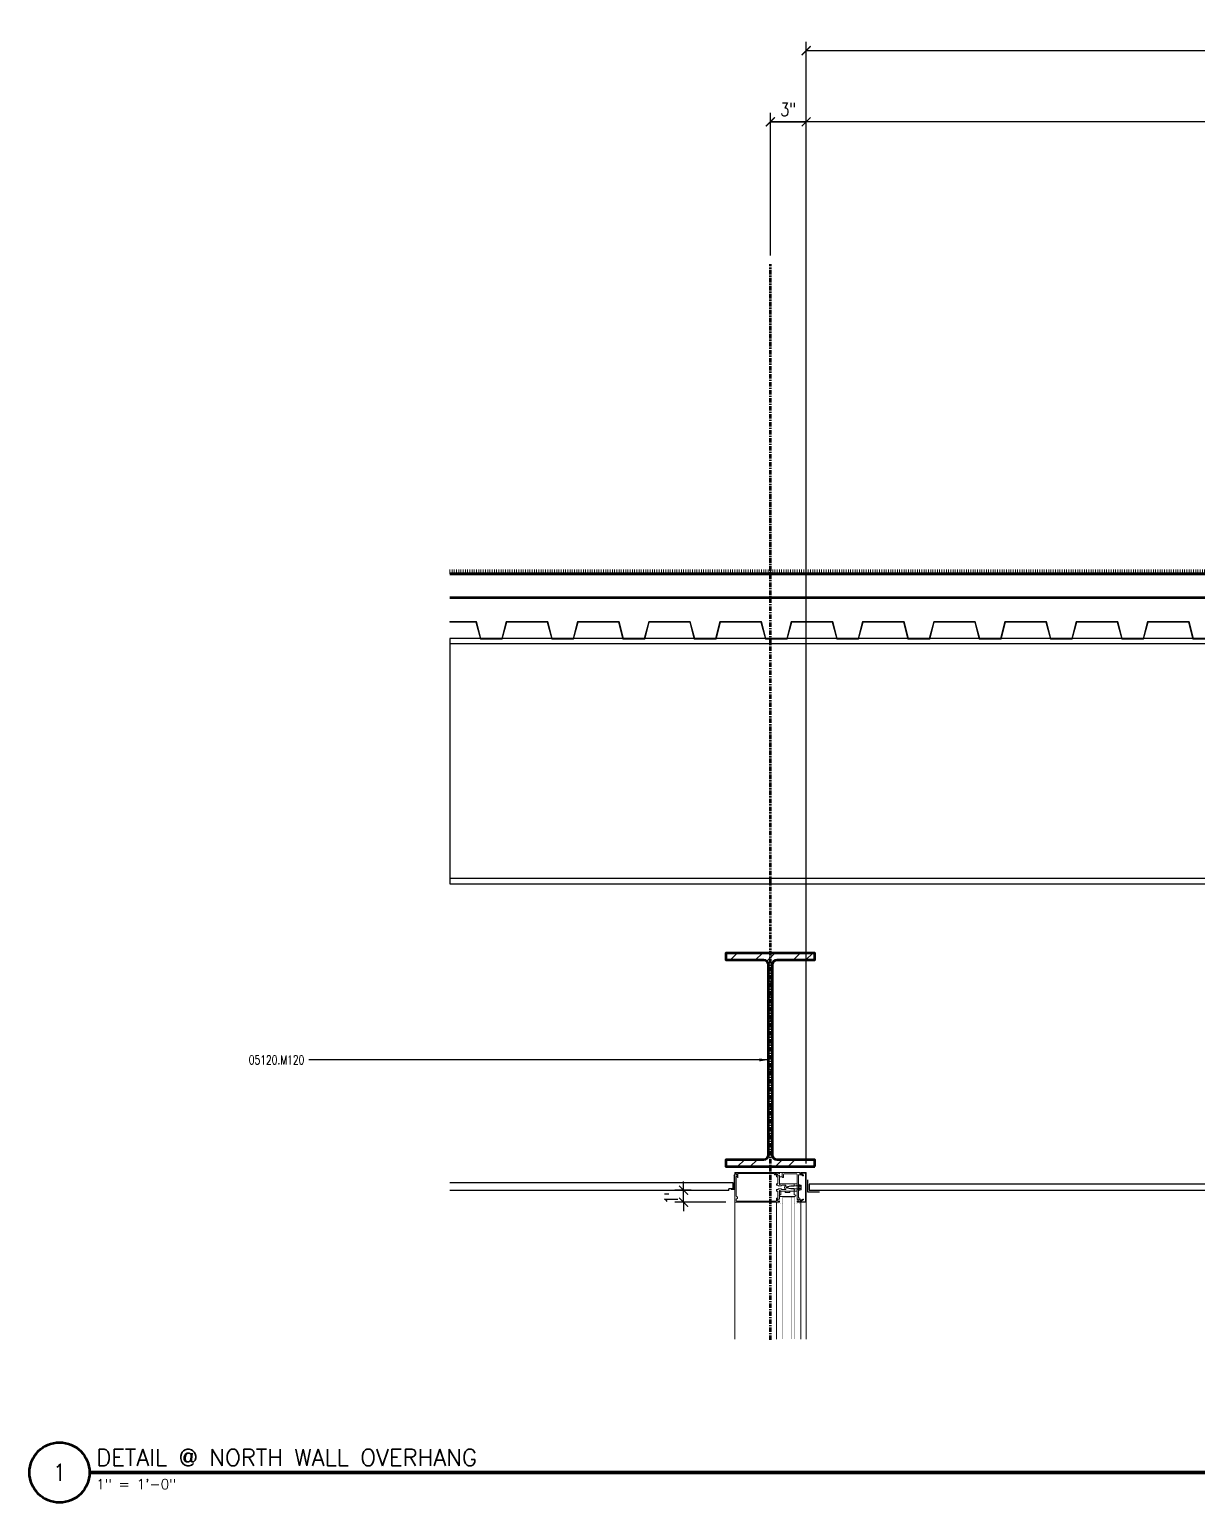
# Model space of a CAD drawing. Header units: inches. Extents: x 4066 to 5785, y 40 to 930.
# Drawn here: x 5588.3 to 5686.6, y 484.5 to 608.6 of the extents above; entities that cross this region are included whole.
import ezdxf
from ezdxf.enums import TextEntityAlignment as Align

# ---------------------------------------------------------------- set-up
doc = ezdxf.new("R2010")
doc.units = ezdxf.units.IN
doc.header["$LTSCALE"] = 0.5
doc.header["$MEASUREMENT"] = 0
doc.linetypes.add('CENTER2', pattern=[1.125, 0.75, -0.125, 0.125, -0.125])
doc.layers.get('0').update_dxf_attribs({"lineweight": 18})
doc.layers.get('Defpoints').update_dxf_attribs({"color": 140, "lineweight": 18})
for name, color, linetype, lineweight in [('A-Anno-Dims', 211, 'Continuous', 18), ('A-Anno-Note', 231, 'Continuous', 25), ('A-Detl-Fine', 90, 'Continuous', 18), ('A-Detl-Medm', 31, 'Continuous', 25), ('A-Detl-Patt', 190, 'Continuous', 18), ('A-Detl-Thin', 150, 'Continuous', 18), ('A-Detl-Wide', 213, 'Continuous', 50), ('G-Anno-Ttlb', 213, 'Continuous', 50)]:
    doc.layers.add(name, color=color, linetype=linetype, lineweight=lineweight)
doc.styles.add('Arch-Dim', font='romans.shx', dxfattribs={"width": 0.75})
doc.styles.add('RomanS', font='romans.shx')
doc.dimstyles.new('Aec-Arch-I-96', dxfattribs={"dimscale": 96, "dimtxt": 0.09375, "dimasz": 0.0625, "dimexe": 0.0625, "dimexo": 0.0625, "dimgap": 0.03125, "dimtad": 1, "dimdec": 4, "dimzin": 3, "dimdsep": 46, "dimlunit": 4, "dimtxsty": 'Arch-Dim', "dimblk": 'ARCHTICK', "dimcen": 0.09375, "dimazin": 2, "dimtfac": 0.75, "dimtdec": 4, "dimtix": 1, "dimtmove": 2, "dimatfit": 2, "dimfxl": 1, "dimtolj": 1, "dimtzin": 0, "dimarcsym": 0})

# ---------------------------------------------------------------- blocks, each defined once
blk = doc.blocks.new('*U61')
at = {"layer": 'A-Detl-Patt'}
h = blk.add_hatch(dxfattribs=at)
h.set_pattern_fill('ANSI32', color=256, scale=6, style=0)
h.set_pattern_definition([(45, (0, -8.995), (-1.591, 1.591), []), (45, (1.0607, -8.995), (-1.591, 1.591), [])])
edge = h.paths.add_edge_path()
edge.add_line((3.7475, -17.99), (3.7475, -17.42))
edge.add_line((3.7475, -17.42), (0.5775, -17.42))
edge.add_arc((0.5775, -17.02), 0.4, 180, 270, ccw=False)
edge.add_line((0.1775, -17.02), (0.1775, -0.97))
edge.add_arc((0.5775, -0.97), 0.4, 90, 180, ccw=False)
edge.add_line((0.5775, -0.57), (3.7475, -0.57))
edge.add_line((3.7475, -0.57), (3.7475, 0))
edge.add_line((3.7475, 0), (-3.7475, 0))
edge.add_line((-3.7475, 0), (-3.7475, -0.57))
edge.add_line((-3.7475, -0.57), (-0.5775, -0.57))
edge.add_arc((-0.5775, -0.97), 0.4, 0, 90, ccw=False)
edge.add_line((-0.1775, -0.97), (-0.1775, -17.02))
edge.add_arc((-0.5775, -17.02), 0.4, -90, 0, ccw=False)
edge.add_line((-0.5775, -17.42), (-3.7475, -17.42))
edge.add_line((-3.7475, -17.42), (-3.7475, -17.99))
edge.add_line((-3.7475, -17.99), (3.7475, -17.99))
at = {"color": 0, "linetype": 'ByBlock'}
blk.add_lwpolyline([(3.7475, -17.99), (3.7475, -17.42), (0.5775, -17.42, -0.41421356), (0.1775, -17.02), (0.1775, -0.97, -0.41421356), (0.5775, -0.57), (3.7475, -0.57), (3.7475, 0), (-3.7475, 0), (-3.7475, -0.57), (-0.5775, -0.57, -0.41421356), (-0.1775, -0.97), (-0.1775, -17.02, -0.41421356), (-0.5775, -17.42), (-3.7475, -17.42), (-3.7475, -17.99)], format="xyb", close=True, dxfattribs=at)
blk = doc.blocks.new('*U62')
at = {"layer": 'A-Detl-Thin'}
blk.add_lwpolyline([(0, 0.06), (0, 0), (0.92, 0), (1.3, 1.44), (4.7, 1.44), (5.08, 0), (6.92, 0), (7.3, 1.44), (10.7, 1.44), (11.08, 0), (12.92, 0), (13.3, 1.44), (16.7, 1.44), (17.08, 0), (18.92, 0), (19.3, 1.44), (22.7, 1.44), (23.08, 0), (24.92, 0), (25.3, 1.44), (28.7, 1.44), (29.08, 0), (30.92, 0), (31.3, 1.44), (34.7, 1.44), (35.08, 0), (36.92, 0), (37.3, 1.44), (40.7, 1.44), (41.08, 0), (42.92, 0), (43.3, 1.44), (46.7, 1.44), (47.08, 0), (48.92, 0), (49.3, 1.44), (52.7, 1.44), (53.08, 0), (54.92, 0), (55.3, 1.44), (58.7, 1.44), (59.08, 0), (60.92, 0), (61.3, 1.44), (64.7, 1.44), (65.08, 0), (66.92, 0), (67.3, 1.44), (70.7, 1.44), (71.08, 0), (72.92, 0), (73.3, 1.44), (76.7, 1.44), (77.08, 0), (78.92, 0), (79.3, 1.44), (82.7, 1.44), (83.08, 0), (84.92, 0), (85.3, 1.44), (88.7, 1.44), (89.08, 0), (90.92, 0), (91.3, 1.44), (94.7, 1.44), (95.08, 0), (96.92, 0), (97.3, 1.44), (100.7, 1.44), (101.08, 0), (102.92, 0), (103.3, 1.44), (106.7, 1.44), (107.08, 0), (108.92, 0), (109.3, 1.44), (112.7, 1.44), (113.08, 0), (114.92, 0), (115.3, 1.44), (118.7, 1.44), (119.08, 0), (120.92, 0), (121.3, 1.44), (124.7, 1.44), (125.08, 0), (126.92, 0), (127.3, 1.44), (130.7, 1.44), (131.08, 0), (132.92, 0), (133.3, 1.44), (135.5, 1.44), (135.5, 1.5), (133.25, 1.5), (132.88, 0.06), (131.12, 0.06), (130.75, 1.5), (127.25, 1.5), (126.88, 0.06), (125.12, 0.06), (124.75, 1.5), (121.25, 1.5), (120.88, 0.06), (119.12, 0.06), (118.75, 1.5), (115.25, 1.5), (114.88, 0.06), (113.12, 0.06), (112.75, 1.5), (109.25, 1.5), (108.88, 0.06), (107.12, 0.06), (106.75, 1.5), (103.25, 1.5), (102.88, 0.06), (101.12, 0.06), (100.75, 1.5), (97.25, 1.5), (96.88, 0.06), (95.12, 0.06), (94.75, 1.5), (91.25, 1.5), (90.88, 0.06), (89.12, 0.06), (88.75, 1.5), (85.25, 1.5), (84.88, 0.06), (83.12, 0.06), (82.75, 1.5), (79.25, 1.5), (78.88, 0.06), (77.12, 0.06), (76.75, 1.5), (73.25, 1.5), (72.88, 0.06), (71.12, 0.06), (70.75, 1.5), (67.25, 1.5), (66.88, 0.06), (65.12, 0.06), (64.75, 1.5), (61.25, 1.5), (60.88, 0.06), (59.12, 0.06), (58.75, 1.5), (55.25, 1.5), (54.88, 0.06), (53.12, 0.06), (52.75, 1.5), (49.25, 1.5), (48.88, 0.06), (47.12, 0.06), (46.75, 1.5), (43.25, 1.5), (42.88, 0.06), (41.12, 0.06), (40.75, 1.5), (37.25, 1.5), (36.88, 0.06), (35.12, 0.06), (34.75, 1.5), (31.25, 1.5), (30.88, 0.06), (29.12, 0.06), (28.75, 1.5), (25.25, 1.5), (24.88, 0.06), (23.12, 0.06), (22.75, 1.5), (19.25, 1.5), (18.88, 0.06), (17.12, 0.06), (16.75, 1.5), (13.25, 1.5), (12.88, 0.06), (11.12, 0.06), (10.75, 1.5), (7.25, 1.5), (6.88, 0.06), (5.12, 0.06), (4.75, 1.5), (1.25, 1.5), (0.88, 0.06), (0, 0.06)], close=True, dxfattribs=at)
at = {"layer": 'A-Detl-Wide'}
blk.add_lwpolyline([(0, 0.06), (0, 5.5), (135.5, 5.5)], dxfattribs=at)
blk = doc.blocks.new('_ArchTick')
at = {"color": 0, "linetype": 'ByBlock', "const_width": 0.15}
blk.add_lwpolyline([(-0.5, -0.5), (0.5, 0.5)], dxfattribs=at)
blk = doc.blocks.new('*D150')
at = {"layer": 'A-Anno-Dims', "color": 0, "lineweight": -2, "transparency": 16777216}
for p, q in [((5643.43, 510.8), (5643.43, 511.55)), ((5644.06, 510.8), (5642.68, 510.8)), ((5643.43, 509.79), (5643.43, 510.8)), ((5646.99, 509.79), (5642.68, 509.79)), ((5643.43, 509.79), (5643.43, 509.04))]:
    blk.add_line(p, q, dxfattribs=at)
at = {"layer": 'Defpoints', "color": 0, "transparency": 16777216}
for p in [(5643.43, 510.8), (5644.81, 510.8), (5647.74, 509.79)]:
    blk.add_point(p, dxfattribs=at)
at = {"layer": 'A-Anno-Dims', "color": 0, "lineweight": -2, "transparency": 16777216, "xscale": 0.75, "yscale": 0.75, "zscale": 0.75}
for p, rotation in [((5643.43, 510.8), 270), ((5643.43, 509.79), 90)]:
    blk.add_blockref('_ArchTick', p, dxfattribs=dict(at, rotation=rotation))
at = {"layer": 'A-Anno-Dims', "color": 0, "transparency": 16777216, "insert": (5642.39, 510.29), "char_height": 1.125, "attachment_point": 5, "rotation": 90, "style": 'Arch-Dim'}
blk.add_mtext('\\A1;1"', dxfattribs=at)
blk = doc.blocks.new('*D152')
at = {"layer": 'A-Anno-Dims', "color": 0, "lineweight": -2, "transparency": 16777216}
for p, q in [((5653.75, 513.04), (5653.75, 601.56)), ((5725.75, 600.81), (5653.75, 600.81)), ((5725.75, 589.56), (5725.75, 601.56))]:
    blk.add_line(p, q, dxfattribs=at)
at = {"layer": 'Defpoints', "color": 0, "transparency": 16777216}
for p in [(5653.75, 600.81), (5725.75, 588.81), (5653.75, 512.29)]:
    blk.add_point(p, dxfattribs=at)
at = {"layer": 'A-Anno-Dims', "color": 0, "lineweight": -2, "transparency": 16777216, "xscale": 0.75, "yscale": 0.75, "zscale": 0.75, "rotation": 180}
blk.add_blockref('_ArchTick', (5653.75, 600.81), dxfattribs=at)
at = {"layer": 'A-Anno-Dims', "color": 0, "lineweight": -2, "transparency": 16777216, "xscale": 0.75, "yscale": 0.75, "zscale": 0.75}
blk.add_blockref('_ArchTick', (5725.75, 600.81), dxfattribs=at)
at = {"layer": 'A-Anno-Dims', "color": 0, "transparency": 16777216, "insert": (5689.75, 601.86), "char_height": 1.125, "attachment_point": 5, "style": 'Arch-Dim'}
blk.add_mtext('\\A1;6\'-0"', dxfattribs=at)
blk = doc.blocks.new('*D153')
at = {"color": 0, "lineweight": -2, "transparency": 16777216}
for p, q in [((5650.74, 589.56), (5650.74, 601.56)), ((5653.75, 600.81), (5650.74, 600.81)), ((5653.75, 513.04), (5653.75, 601.56))]:
    blk.add_line(p, q, dxfattribs=at)
at = {"layer": 'Defpoints', "color": 0, "transparency": 16777216}
for p in [(5650.74, 600.81), (5650.74, 588.81), (5653.75, 512.29)]:
    blk.add_point(p, dxfattribs=at)
at = {"color": 0, "lineweight": -2, "transparency": 16777216, "xscale": 0.75, "yscale": 0.75, "zscale": 0.75, "rotation": 180}
blk.add_blockref('_ArchTick', (5650.74, 600.81), dxfattribs=at)
at = {"color": 0, "lineweight": -2, "transparency": 16777216, "xscale": 0.75, "yscale": 0.75, "zscale": 0.75}
blk.add_blockref('_ArchTick', (5653.75, 600.81), dxfattribs=at)
at = {"color": 0, "transparency": 16777216, "insert": (5652.24, 601.86), "char_height": 1.125, "attachment_point": 5, "style": 'Arch-Dim'}
blk.add_mtext('\\A1;3"', dxfattribs=at)
blk = doc.blocks.new('*D154')
at = {"layer": 'A-Anno-Dims', "color": 0, "lineweight": -2, "transparency": 16777216}
for p, q in [((5650.74, 589.56), (5650.74, 601.56)), ((5650.74, 600.81), (5653.75, 600.81)), ((5653.75, 513.04), (5653.75, 601.56))]:
    blk.add_line(p, q, dxfattribs=at)
at = {"layer": 'Defpoints', "color": 0, "transparency": 16777216}
for p in [(5653.75, 600.81), (5650.74, 588.81), (5653.75, 512.29)]:
    blk.add_point(p, dxfattribs=at)
at = {"layer": 'A-Anno-Dims', "color": 0, "lineweight": -2, "transparency": 16777216, "xscale": 0.75, "yscale": 0.75, "zscale": 0.75, "rotation": 180}
blk.add_blockref('_ArchTick', (5650.74, 600.81), dxfattribs=at)
at = {"layer": 'A-Anno-Dims', "color": 0, "lineweight": -2, "transparency": 16777216, "xscale": 0.75, "yscale": 0.75, "zscale": 0.75}
blk.add_blockref('_ArchTick', (5653.75, 600.81), dxfattribs=at)
at = {"layer": 'A-Anno-Dims', "color": 0, "transparency": 16777216, "insert": (5652.24, 601.86), "char_height": 1.125, "attachment_point": 5, "style": 'Arch-Dim'}
blk.add_mtext('\\A1;3"', dxfattribs=at)
blk = doc.blocks.new('*D155')
at = {"layer": 'A-Anno-Dims', "color": 0, "lineweight": -2, "transparency": 16777216}
for p, q in [((5653.75, 513.04), (5653.75, 607.56)), ((5765.75, 589.56), (5765.75, 607.56)), ((5653.75, 606.81), (5765.75, 606.81))]:
    blk.add_line(p, q, dxfattribs=at)
at = {"layer": 'Defpoints', "color": 0, "transparency": 16777216}
for p in [(5765.75, 606.81), (5765.75, 588.81), (5653.75, 512.29)]:
    blk.add_point(p, dxfattribs=at)
at = {"layer": 'A-Anno-Dims', "color": 0, "lineweight": -2, "transparency": 16777216, "xscale": 0.75, "yscale": 0.75, "zscale": 0.75, "rotation": 180}
blk.add_blockref('_ArchTick', (5653.75, 606.81), dxfattribs=at)
at = {"layer": 'A-Anno-Dims', "color": 0, "lineweight": -2, "transparency": 16777216, "xscale": 0.75, "yscale": 0.75, "zscale": 0.75}
blk.add_blockref('_ArchTick', (5765.75, 606.81), dxfattribs=at)
at = {"layer": 'A-Anno-Dims', "color": 0, "transparency": 16777216, "insert": (5709.75, 607.86), "char_height": 1.125, "attachment_point": 5, "style": 'Arch-Dim'}
blk.add_mtext('\\A1;9\'-4"', dxfattribs=at)
blk = doc.blocks.new('Anno_Title_A1')
at = {"color": 0, "linetype": 'ByBlock', "lineweight": -2}
blk.add_circle((0, 0), 2.25, dxfattribs=at)
blk.add_circle((0, 0), 2.25, dxfattribs=at)
at = {"color": 0, "linetype": 'ByBlock', "lineweight": -2, "style": 'RomanS'}
blk.add_attdef('NUMBER', text='', height=1.25, dxfattribs=at).set_placement((0, 0), align=Align.MIDDLE)
blk = doc.blocks.new('Anno_Title_T1')
at = {"color": 0, "linetype": 'ByBlock', "lineweight": -2, "style": 'RomanS'}
blk.add_attdef('TITLE', (2.75, 0.5), '', height=1.25, dxfattribs=at)
blk.add_attdef('SCALE', text='', height=0.75, dxfattribs=at).set_placement((2.75, -0.5), align=Align.TOP_LEFT)

msp = doc.modelspace()

# ---------------------------------------------------------------- hatches: boundary and pattern name
at = {"layer": 'A-Detl-Thin'}
h = msp.add_hatch(dxfattribs=at)
h.set_pattern_fill('LINE', color=256, scale=1.5, angle=90, style=0)
h.set_pattern_definition([(90, (5593.74519, 562.72432), (-0.1875, 1e-17), [])])
h.paths.add_polyline_path([(5759.24432, 562.72432), (5759.24432, 563.09932), (5623.74456, 563.09932), (5623.74456, 562.72432)], flags=0)

# ---------------------------------------------------------------- linework, layer by layer
at = {"layer": 'A-Detl-Fine'}
for p, q in [((5651.7449, 512.28643), (5651.4949, 512.28643)), ((5651.4949, 511.92643), (5651.7449, 511.92643)), ((5652.99514, 511.34982), (5652.74514, 511.34982)), ((5651.55764, 510.41182), (5651.62014, 510.41182)), ((5652.80764, 510.28682), (5651.55764, 510.28682)), ((5651.62014, 510.41182), (5651.62014, 510.72382)), ((5651.62014, 510.72382), (5651.99514, 510.72382)), ((5651.99514, 510.72382), (5651.99514, 510.59882)), ((5651.99514, 510.59882), (5652.37014, 510.59882)), ((5652.12014, 511.03682), (5652.45514, 511.1622)), ((5652.45514, 510.91143), (5652.12014, 511.03682)), ((5652.37014, 510.59882), (5652.37014, 510.72382)), ((5652.37014, 510.72382), (5652.74514, 510.72382)), ((5653.12014, 511.1622), (5652.45514, 511.1622)), ((5653.12014, 510.91143), (5652.45514, 510.91143)), ((5652.74514, 510.72382), (5652.99514, 510.72382)), ((5652.74514, 510.72382), (5652.74514, 510.41182)), ((5652.74514, 510.41182), (5652.80764, 510.41182)), ((5653.12014, 511.28682), (5653.12014, 510.78682)), ((5653.16014, 511.28682), (5653.12014, 511.28682)), ((5653.16014, 510.78682), (5653.12014, 510.78682)), ((5653.16014, 511.28682), (5653.16014, 510.78682)), ((5653.29982, 511.23973), (5653.16014, 511.23973)), ((5653.29982, 511.13828), (5653.16014, 511.13828)), ((5653.29982, 510.93536), (5653.16014, 510.93536)), ((5653.29982, 510.8339), (5653.16014, 510.8339)), ((5653.30374, 511.22341), (5653.30374, 510.85022)), ((5653.32245, 511.22341), (5653.30374, 511.22341)), ((5653.32245, 510.85022), (5653.30374, 510.85022)), ((5653.33474, 511.189), (5653.33474, 510.88463)), ((5651.26323, 509.72781), (5651.26323, 509.78682)), ((5651.26323, 498.25835), (5651.26323, 509.72781)), ((5653.29537, 509.72781), (5653.29537, 509.78861)), ((5653.29537, 498.25835), (5653.29537, 509.72781))]:
    msp.add_line(p, q, dxfattribs=at)
at = {"layer": 'A-Detl-Fine', "const_width": 0.01111}
for points in [[(5651.54662, 510.25552), (5651.79094, 510.25552)], [(5653.01198, 510.25552), (5652.76767, 510.25552)], [(5651.79094, 509.65303), (5651.26323, 509.72781)], [(5652.76767, 509.65303), (5653.29537, 509.72781)]]:
    msp.add_lwpolyline(points, dxfattribs=at)
at = {"layer": 'A-Detl-Fine'}
for centre, radius, start, end in [((5651.55764, 510.34932), 0.0625, 90, 270), ((5652.80764, 510.34932), 0.0625, 270, 90), ((5653.28043, 511.189), 0.05431, 290.9107, 69.0893), ((5653.16989, 511.03682), 0.16485, 322.0123, 37.9877), ((5653.28043, 510.88463), 0.05431, 290.9107, 69.0893)]:
    msp.add_arc(centre, radius, start, end, dxfattribs=at)
at = {"layer": 'A-Detl-Medm'}
for p, q in [((5720.25009, 556.83409), (5623.74452, 556.83404)), ((5722.25009, 537.07409), (5623.74452, 537.07404)), ((5647.61915, 511.41182), (5623.74448, 511.41182)), ((5647.61915, 510.91482), (5647.61915, 511.41182)), ((5647.24415, 510.78682), (5623.74448, 510.78682)), ((5647.61915, 510.91482), (5647.24415, 510.91482)), ((5647.24415, 510.78682), (5647.24415, 510.91482))]:
    msp.add_line(p, q, dxfattribs=at)
at = {"layer": 'A-Detl-Medm', "linetype": 'Continuous'}
msp.add_line((5651.79069, 510.27544), (5652.76791, 510.27544), dxfattribs=at)
at = {"layer": 'A-Detl-Medm'}
msp.add_lwpolyline([(5720.25009, 536.62409), (5722.25009, 536.62409), (5722.25009, 538.95409), (5717.50009, 538.95409), (5717.50009, 554.95409), (5722.25009, 554.95409), (5722.25009, 555.78409), (5720.75009, 555.78409, -0.414213562), (5720.25009, 556.28409), (5720.25009, 557.28409), (5623.74452, 557.28404), (5623.74452, 536.62404), (5720.25009, 536.62409)], format="xyb", close=True, dxfattribs=at)
for points in [[(5647.6504, 512.09932), (5647.68165, 512.06807), (5647.68165, 510.84932), (5647.43165, 510.84932)], [(5653.87014, 511.67736), (5653.87014, 510.67736), (5654.87014, 510.67736)]]:
    msp.add_lwpolyline(points, dxfattribs=at)
at = {"layer": 'A-Detl-Medm', "linetype": 'Continuous', "const_width": 0.01111}
for points in [[(5651.79069, 510.27544), (5651.79069, 498.25835)], [(5652.03499, 510.27544), (5652.03499, 498.25835)], [(5652.5236, 498.25835), (5652.5236, 510.27544)], [(5652.76791, 498.25835), (5652.76791, 510.27544)], [(5652.03499, 510.03114), (5652.5236, 510.03114)]]:
    msp.add_lwpolyline(points, dxfattribs=at)
at = {"layer": 'A-Detl-Medm'}
msp.add_lwpolyline([(5653.99514, 510.80236), (5759.49415, 510.80236), (5759.49415, 511.30236), (5653.99514, 511.30236)], close=True, dxfattribs=at)
at = {"layer": 'A-Detl-Thin'}
for p, q in [((5647.74415, 509.78682), (5647.74415, 512.25575)), ((5647.76122, 512.26282), (5647.89503, 512.12902)), ((5647.86915, 511.94482), (5647.86915, 510.29182)), ((5647.89503, 512.12902), (5647.95115, 511.97482)), ((5647.95115, 511.97482), (5647.89915, 511.97482)), ((5651.16414, 512.21682), (5651.24514, 512.21682)), ((5651.24514, 512.15682), (5651.16414, 512.15682)), ((5651.24514, 512.21682), (5651.24514, 512.26682)), ((5651.24514, 511.95182), (5651.24514, 512.15682)), ((5651.26514, 512.28682), (5651.47514, 512.28682)), ((5651.37014, 511.93182), (5651.26514, 511.93182)), ((5651.27514, 511.34982), (5651.37014, 511.34982)), ((5651.34514, 512.15082), (5651.34514, 512.06282)), ((5651.37014, 511.34982), (5651.37014, 511.93182)), ((5651.40565, 512.20082), (5651.39514, 512.20082)), ((5651.39514, 512.01282), (5651.40565, 512.01282)), ((5651.49514, 511.67682), (5651.48014, 511.66182)), ((5651.48014, 511.66182), (5651.49514, 511.64682)), ((5651.49514, 512.26682), (5651.49514, 512.18482)), ((5651.49514, 512.02882), (5651.49514, 511.67682)), ((5651.49514, 511.64682), (5651.49514, 511.29982)), ((5651.57114, 511.29982), (5651.57114, 511.33982)), ((5651.58114, 511.34982), (5652.74514, 511.34982)), ((5653.20114, 512.28682), (5651.74514, 512.28682)), ((5651.74514, 512.28682), (5651.74514, 511.91682)), ((5651.77514, 511.88682), (5651.81514, 511.88682)), ((5651.84514, 511.91682), (5651.84514, 512.12682)), ((5651.90514, 512.18682), (5652.93514, 512.18682)), ((5652.74514, 511.34982), (5652.74514, 511.30982)), ((5652.74514, 511.34982), (5652.74514, 511.28732)), ((5652.99514, 512.12682), (5652.99514, 511.26182)), ((5652.99514, 511.34982), (5652.99514, 511.28732)), ((5653.09514, 511.36182), (5653.09514, 512.08682)), ((5653.09514, 512.08682), (5653.36596, 512.08682)), ((5653.12014, 511.33682), (5653.09514, 511.36182)), ((5653.12014, 511.05182), (5653.12014, 511.33682)), ((5653.23114, 512.21682), (5653.23114, 512.25682)), ((5653.24114, 512.20682), (5653.24114, 512.22682)), ((5653.30114, 512.28682), (5653.74514, 512.28682)), ((5653.68514, 512.23682), (5653.32114, 512.23682)), ((5653.32114, 512.23682), (5653.32114, 512.20682)), ((5653.51114, 512.09538), (5653.32851, 512.20082)), ((5653.36596, 512.08682), (5653.47114, 512.0261)), ((5653.68514, 509.83682), (5653.68514, 512.23682)), ((5653.74514, 512.28682), (5653.74514, 509.78682)), ((5647.92915, 510.23182), (5647.96415, 510.23182)), ((5647.96415, 510.10682), (5647.92915, 510.10682)), ((5647.96415, 510.23182), (5647.96415, 510.10682)), ((5651.24514, 511.25482), (5651.24514, 511.31982)), ((5651.24514, 510.75382), (5651.24514, 510.81882)), ((5651.24514, 509.91682), (5651.24514, 510.12182)), ((5651.26514, 510.14182), (5651.37014, 510.14182)), ((5651.37014, 511.22482), (5651.27514, 511.22482)), ((5651.27514, 510.84882), (5651.37014, 510.84882)), ((5651.37014, 510.72382), (5651.27514, 510.72382)), ((5651.37014, 510.14182), (5651.37014, 510.72382)), ((5651.63614, 511.16482), (5651.43014, 511.16482)), ((5651.43014, 510.90882), (5651.63614, 510.90882)), ((5651.49514, 510.42682), (5651.48014, 510.41182)), ((5651.48014, 510.41182), (5651.49514, 510.39682)), ((5651.49514, 510.77382), (5651.49514, 510.42682)), ((5651.49514, 510.39682), (5651.49514, 510.04482)), ((5651.50514, 511.28982), (5651.56114, 511.28982)), ((5651.56114, 510.78382), (5651.50514, 510.78382)), ((5651.57114, 510.73382), (5651.57114, 510.77382)), ((5652.74514, 510.72382), (5651.58114, 510.72382)), ((5652.02376, 511.22482), (5651.69614, 511.22482)), ((5651.69614, 510.84882), (5652.02376, 510.84882)), ((5652.31514, 511.13682), (5652.09703, 511.07838)), ((5652.09703, 510.99527), (5652.31514, 510.93682)), ((5652.74514, 511.13682), (5652.31514, 511.13682)), ((5652.31514, 510.93682), (5652.74514, 510.93682)), ((5652.74514, 511.30982), (5652.76014, 511.29482)), ((5652.76014, 511.29482), (5652.74514, 511.27982)), ((5652.74514, 511.27982), (5652.74514, 511.20682)), ((5652.74514, 511.20682), (5652.76014, 511.19182)), ((5652.76014, 511.19182), (5652.74514, 511.17682)), ((5652.74514, 511.17682), (5652.74514, 511.13682)), ((5652.74514, 510.93682), (5652.74514, 510.89682)), ((5652.74514, 510.89682), (5652.76014, 510.88182)), ((5652.76014, 510.88182), (5652.74514, 510.86682)), ((5652.74514, 510.86682), (5652.74514, 510.79382)), ((5652.74514, 510.79382), (5652.76014, 510.77882)), ((5652.74514, 510.78632), (5652.74514, 510.72382)), ((5652.76014, 510.77882), (5652.74514, 510.76382)), ((5652.74514, 510.76382), (5652.74514, 510.72382)), ((5652.99514, 511.26182), (5652.98014, 511.24682)), ((5652.98014, 511.24682), (5652.99514, 511.23182)), ((5652.99514, 510.84182), (5652.98014, 510.82682)), ((5652.98014, 510.82682), (5652.99514, 510.81182)), ((5652.99514, 511.23182), (5652.99514, 510.84182)), ((5652.99514, 511.16982), (5653.12014, 511.16982)), ((5652.99514, 510.90382), (5653.12014, 510.90382)), ((5652.99514, 510.81182), (5652.99514, 510.04482)), ((5652.99514, 510.78632), (5652.99514, 510.72382)), ((5653.09514, 510.71182), (5653.12014, 510.73682)), ((5653.09514, 510.16082), (5653.09514, 510.71182)), ((5653.17114, 510.16082), (5653.09514, 510.16082)), ((5653.10514, 511.03682), (5653.12014, 511.05182)), ((5653.12014, 511.02182), (5653.10514, 511.03682)), ((5653.12014, 510.73682), (5653.12014, 511.02182)), ((5653.23114, 509.98682), (5653.23114, 510.10082)), ((5647.74415, 509.78682), (5647.74415, 507.78682)), ((5651.47514, 509.78682), (5647.74415, 509.78682)), ((5647.74446, 498.25835), (5647.74447, 508.90917)), ((5647.86915, 510.04682), (5647.86915, 509.91682)), ((5647.89915, 509.88682), (5651.21514, 509.88682)), ((5651.34514, 510.01082), (5651.34514, 509.92282)), ((5651.40565, 510.06082), (5651.39514, 510.06082)), ((5651.39514, 509.87282), (5651.40565, 509.87282)), ((5651.49514, 509.88882), (5651.49514, 509.80682)), ((5652.99514, 509.88882), (5652.99514, 509.80682)), ((5653.01514, 509.78682), (5653.20114, 509.78682)), ((5653.08463, 510.06082), (5653.09514, 510.06082)), ((5653.09514, 509.87282), (5653.08463, 509.87282)), ((5653.14514, 510.01082), (5653.14514, 509.92282)), ((5653.36596, 509.98682), (5653.23114, 509.98682)), ((5653.23114, 509.81682), (5653.23114, 509.85682)), ((5653.24114, 509.84682), (5653.24114, 509.86682)), ((5653.31125, 509.78686), (5653.28168, 509.79487)), ((5653.74514, 509.78682), (5653.30114, 509.78682)), ((5653.31125, 509.78682), (5653.31125, 509.78686)), ((5653.32114, 509.86682), (5653.32114, 509.83682)), ((5653.32114, 509.83682), (5653.68514, 509.83682)), ((5653.32851, 509.87282), (5653.51114, 509.97826)), ((5653.47114, 510.04755), (5653.36596, 509.98682)), ((5653.74514, 509.78682), (5653.74514, 507.78682)), ((5653.74514, 498.25835), (5653.74514, 508.90921))]:
    msp.add_line(p, q, dxfattribs=at)
msp.add_lwpolyline([(5651.21914, 512.22682, 0.414213562), (5651.23914, 512.24682), (5651.23914, 512.28682), (5647.76315, 512.28682, 0.668178638), (5647.75962, 512.27829), (5647.85108, 512.18682), (5647.95115, 512.18682), (5647.95115, 511.97482), (5647.91915, 511.97482), (5647.98528, 511.86029, 0.767326988), (5648.01315, 511.86776), (5648.01315, 512.20682), (5651.06914, 512.20682), (5651.06914, 512.14682, 0.414213562), (5651.12914, 512.08682), (5651.20914, 512.08682, 1), (5651.20914, 512.14682), (5651.13414, 512.14682), (5651.13414, 512.22682)], format="xyb", close=True, dxfattribs=at)
for centre, radius, start, end in [((5647.75415, 512.25575), 0.01, 45, 180), ((5647.89915, 511.94482), 0.03, 90, 180), ((5651.16414, 512.18682), 0.03, 90, 270), ((5651.26514, 512.26682), 0.02, 90, 180), ((5651.26514, 511.95182), 0.02, 180, 270), ((5651.27514, 511.31982), 0.03, 90, 180), ((5651.39514, 512.15082), 0.05, 90, 180), ((5651.39514, 512.06282), 0.05, 180, 270), ((5651.40565, 512.11082), 0.09, 44.8103119, 90), ((5651.40565, 512.10282), 0.09, 270, 315.1896881), ((5651.48014, 512.18482), 0.015, 224.8103119, 0), ((5651.48014, 512.02882), 0.015, 0, 135.1896881), ((5651.47514, 512.26682), 0.02, 0, 90), ((5651.58114, 511.33982), 0.01, 90, 180), ((5651.77514, 511.91682), 0.03, 180, 270), ((5651.81514, 511.91682), 0.03, 270, 0), ((5651.90514, 512.12682), 0.06, 90, 180), ((5652.93514, 512.12682), 0.06, 0, 90), ((5653.20114, 512.25682), 0.03, 0, 90), ((5653.28114, 512.21682), 0.05, 180, 341.3370751), ((5653.30114, 512.22682), 0.06, 90, 180), ((5653.28114, 512.20682), 0.04, 180, 0), ((5653.49114, 512.06074), 0.04, 240, 60), ((5647.92915, 510.29182), 0.06, 180, 270), ((5647.92915, 510.04682), 0.06, 90, 180), ((5651.27514, 511.25482), 0.03, 180, 270), ((5651.27514, 510.81882), 0.03, 90, 180), ((5651.27514, 510.75382), 0.03, 180, 270), ((5651.26514, 510.12182), 0.02, 90, 180), ((5651.43014, 511.22482), 0.06, 180, 270), ((5651.43014, 510.84882), 0.06, 90, 180), ((5651.50514, 511.29982), 0.01, 180, 270), ((5651.50514, 510.77382), 0.01, 90, 180), ((5651.56114, 511.29982), 0.01, 270, 0), ((5651.56114, 510.77382), 0.01, 360, 90), ((5651.58114, 510.73382), 0.01, 180, 270), ((5651.63614, 511.22482), 0.06, 270, 0), ((5651.63614, 510.84882), 0.06, 0, 90), ((5652.10814, 511.03682), 0.168, 116.6686606, 243.3313394), ((5652.02376, 511.20482), 0.02, 296.6686606, 90), ((5652.02376, 510.86882), 0.02, 270, 63.3313394), ((5652.10816, 511.03682), 0.04302, 105, 255), ((5653.17114, 510.10082), 0.06, 0, 90), ((5647.89915, 509.91682), 0.03, 180, 270), ((5651.21514, 509.91682), 0.03, 270, 0), ((5651.39514, 510.01082), 0.05, 90, 180), ((5651.39514, 509.92282), 0.05, 180, 270), ((5651.40565, 509.97082), 0.09, 44.8103119, 90), ((5651.40565, 509.96282), 0.09, 270, 315.1896881), ((5651.48014, 510.04482), 0.015, 224.8103119, 0), ((5651.48014, 509.88882), 0.015, 0, 135.1896881), ((5651.47514, 509.80682), 0.02, 270, 0), ((5653.01014, 510.04482), 0.015, 180, 315.1896881), ((5653.01014, 509.88882), 0.015, 44.8103119, 180), ((5653.01514, 509.80682), 0.02, 180, 270), ((5653.08463, 509.97082), 0.09, 90, 135.1896881), ((5653.08463, 509.96282), 0.09, 224.8103119, 270), ((5653.09514, 510.01082), 0.05, 0, 90), ((5653.09514, 509.92282), 0.05, 270, 0), ((5653.20114, 509.81682), 0.03, 270, 0), ((5653.28114, 509.85682), 0.05, 18.6629249, 180), ((5653.28114, 509.86682), 0.04, 0, 180), ((5653.30114, 509.84682), 0.06, 180, 270), ((5653.49114, 510.0129), 0.04, 300, 120)]:
    msp.add_arc(centre, radius, start, end, dxfattribs=at)
at = {"layer": 'A-Detl-Wide', "linetype": 'CENTER2'}
msp.add_line((5650.74465, 498.19046), (5650.74465, 588.81328), dxfattribs=at)
at = {"layer": 'A-Detl-Wide'}
for points in [[(5623.74456, 562.72432), (5759.24432, 562.72432)], [(5757.10359, 560.72432), (5623.74455, 560.72432)]]:
    msp.add_lwpolyline(points, dxfattribs=at)
at = {"layer": 'G-Anno-Ttlb'}
msp.add_lwpolyline([(5593.41118, 487.02042, 0.3, 0.3, 0), (5770.50752, 487.02042, 0.3, 0.3, 0)], format="xyseb", dxfattribs=at)

# ---------------------------------------------------------------- block references
at = {"layer": 'A-Detl-Wide', "xscale": -1}
msp.add_blockref('*U62', (5759.24432, 557.22432), dxfattribs=at)
at = {"layer": 'A-Detl-Wide'}
msp.add_blockref('*U61', (5650.74465, 530.77682), dxfattribs=at)
at = {"layer": 'G-Anno-Ttlb'}
ref = msp.add_blockref('Anno_Title_A1', (5590.87993, 487.02042), dxfattribs=dict(at, xscale=1.125, yscale=1.125, zscale=1.125))
ref.add_attrib('NUMBER', '1', dxfattribs={"layer": '0', "color": 0, "linetype": 'ByBlock', "lineweight": -2, "height": 1.40625, "style": 'Arch-Dim'}).set_placement((5590.87993, 487.02042), align=Align.MIDDLE)
ref = msp.add_blockref('Anno_Title_T1', (5590.87993, 487.02042), dxfattribs=dict(at, xscale=1.125, yscale=1.125, zscale=1.125))
ref.add_attrib('SCALE', '1" = 1\'-0"', dxfattribs={"layer": '0', "color": 0, "linetype": 'ByBlock', "lineweight": -2, "height": 0.84375, "style": 'Arch-Dim'}).set_placement((5593.97368, 486.45792), align=Align.TOP_LEFT)
ref.add_attrib('TITLE', 'DETAIL @ NORTH WALL OVERHANG', (5593.97368, 487.58292), dxfattribs={"layer": '0', "color": 0, "linetype": 'ByBlock', "lineweight": -2, "height": 1.40625, "style": 'Arch-Dim'})

# ---------------------------------------------------------------- texts
at = {"layer": 'A-Anno-Note', "insert": (5611.49452, 521.40682), "char_height": 0.75, "attachment_point": 9, "style": 'Arch-Dim'}
msp.add_mtext('05120.M120', dxfattribs=at)

# ---------------------------------------------------------------- dimensions: what is measured, and where the dimension line sits
dim = msp.add_linear_dim(base=(5650.74465, 600.81328), p1=(5653.74514, 512.28682), p2=(5650.74465, 588.81328), dimstyle='Aec-Arch-I-96', override={"dimscale": 12})
dim.commit()
dim.dimension.update_dxf_attribs({"geometry": '*D153', "text_midpoint": (5652.24489, 601.85792)})
at = {"layer": 'A-Anno-Dims'}
for base, p1, p2, picture, middle in [((5765.74514, 606.81328), (5653.74514, 512.28682), (5765.74514, 588.81328), '*D155', (5709.74514, 607.85792)), ((5653.74514, 600.81328), (5650.74465, 588.81328), (5653.74514, 512.28682), '*D154', (5652.24489, 601.85792)), ((5653.745138, 600.813276), (5725.745095, 588.813276), (5653.745138, 512.286823), '*D152', (5689.745116, 601.857919))]:
    dim = msp.add_linear_dim(base=base, p1=p1, p2=p2, dimstyle='Aec-Arch-I-96', override={"dimscale": 12}, dxfattribs=at)
    dim.commit()
    dim.dimension.update_dxf_attribs({"geometry": picture, "text_midpoint": middle})
dim = msp.add_linear_dim(base=(5643.43402, 510.80236), p1=(5647.74415, 509.78682), p2=(5644.81011, 510.80236), angle=90, dimstyle='Aec-Arch-I-96', override={"dimscale": 12}, dxfattribs=at)
dim.commit()
dim.dimension.update_dxf_attribs({"geometry": '*D150', "text_midpoint": (5642.38938, 510.29459)})

# ---------------------------------------------------------------- leaders
at = {"layer": 'A-Anno-Note'}
msp.add_leader([(5650.56715, 521.78182), (5611.86952, 521.78182)], dimstyle='Aec-Arch-I-96', override={"dimscale": 12}, dxfattribs=at)

doc.saveas('drawing.dxf')
